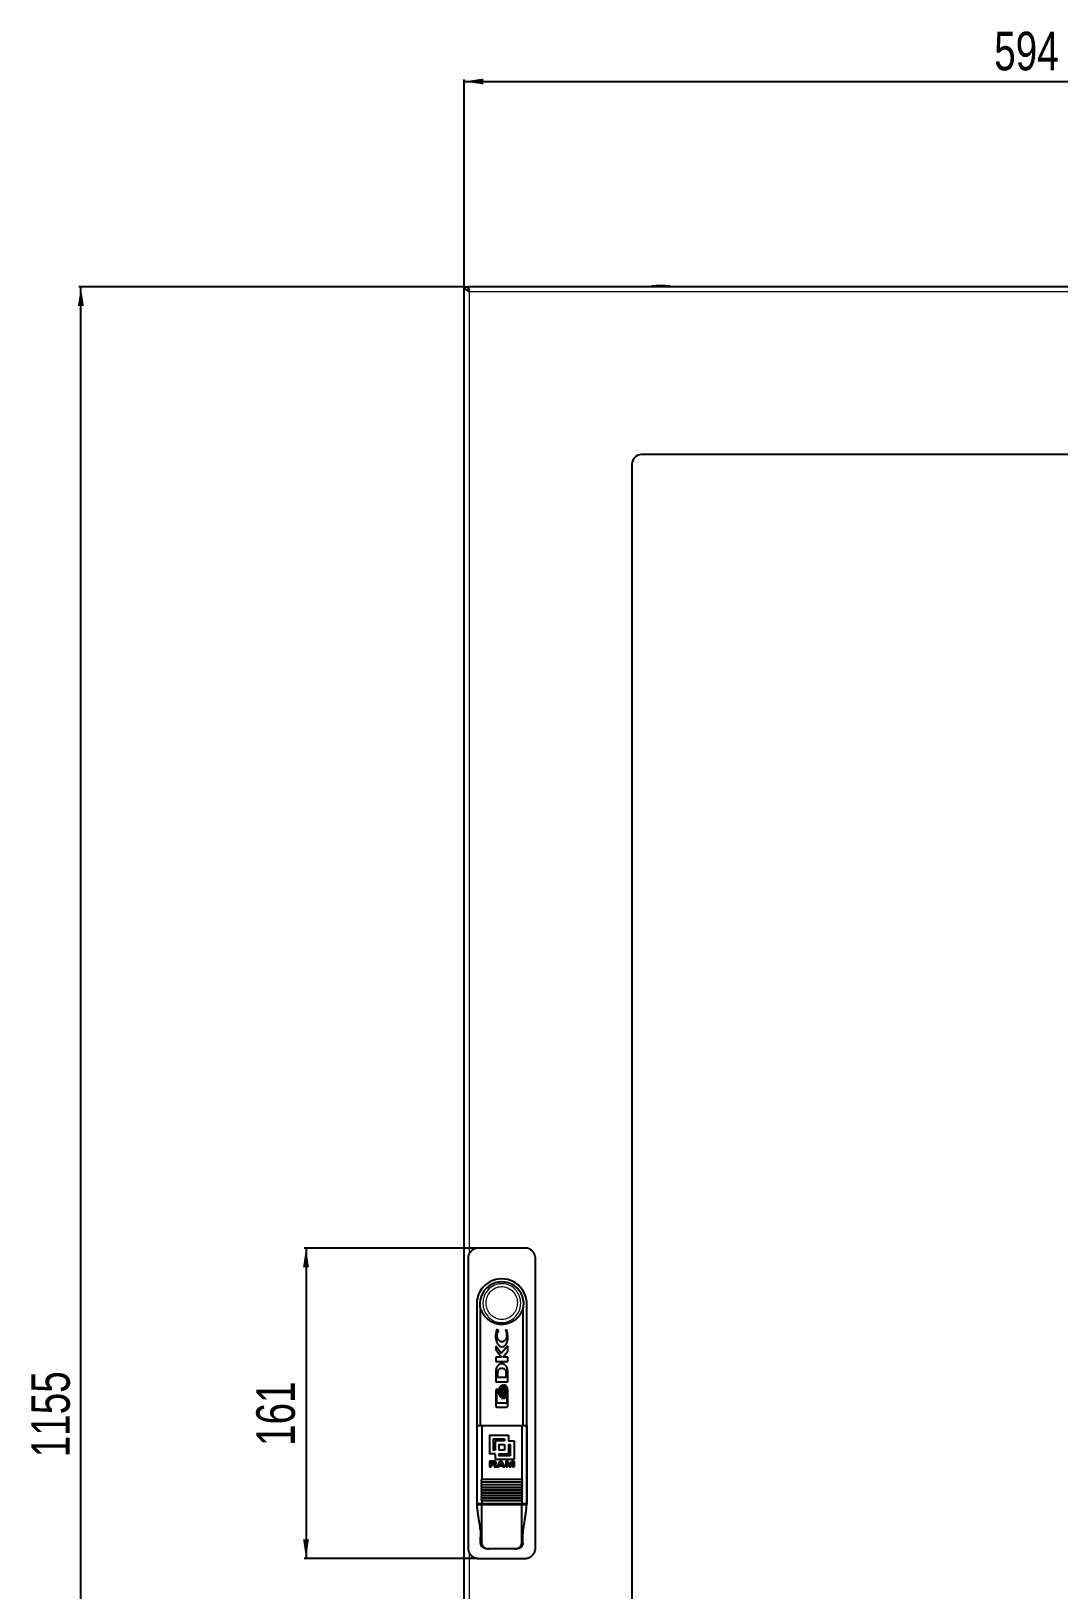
# Model space of a CAD drawing. Header units: millimetres. Extents: x -486 to 1548, y -649 to 978.
# Drawn here: x -486 to 47, y 96 to 905 of the extents above; entities that cross this region are included whole.
import ezdxf

# ---------------------------------------------------------------- set-up
doc = ezdxf.new("R2010")
doc.units = ezdxf.units.MM
doc.layers.add('FORMAT', color=7, linetype='Continuous')
doc.styles.add('SLDTEXTSTYLE0', font='TXT', dxfattribs={"width": 0.75})
doc.dimstyles.new('SLDDIMSTYLE0', dxfattribs={"dimtxt": 20, "dimasz": 10, "dimexe": 0, "dimexo": 0.0625, "dimgap": 5, "dimtad": 2, "dimdec": 1, "dimrnd": 1e-09, "dimzin": 12, "dimdsep": 46, "dimtxsty": 'SLDTEXTSTYLE0', "dimsah": 1, "dimcen": 0.09, "dimadec": 0, "dimazin": 3, "dimtfac": 1, "dimtofl": 0, "dimtmove": 0, "dimatfit": 3, "dimfxl": 0, "dimfrac": 2, "dimtolj": 1, "dimtzin": 12, "dimarcsym": 0})

# ---------------------------------------------------------------- blocks, each defined once
blk = doc.blocks.new('_D')
at = {"layer": 'FORMAT'}
for p, q in [((-261.74, 771.93), (-261.74, 879.42)), ((-261.74, 878.42), (332.26, 878.42)), ((332.26, 771.93), (332.26, 879.42))]:
    blk.add_line(p, q, dxfattribs=at)
for points in [[(-261.74, 878.42), (-251.74, 876.88), (-251.74, 879.96)], [(332.26, 878.42), (322.26, 879.96), (322.26, 876.88)]]:
    blk.add_solid(points, dxfattribs=at)
at = {"layer": 'FORMAT', "insert": (13.1, 904.2), "char_height": 20, "attachment_point": 1, "style": 'SLDTEXTSTYLE0'}
blk.add_mtext('594', dxfattribs=at)
blk = doc.blocks.new('_D_1')
at = {"layer": 'FORMAT'}
for p, q in [((-261.75, 771.92), (-461.47, 771.92)), ((-460.47, -383.08), (-460.47, 771.92)), ((-261.75, -383.08), (-461.47, -383.08))]:
    blk.add_line(p, q, dxfattribs=at)
for points in [[(-460.47, 771.92), (-462.01, 761.92), (-458.93, 761.92)], [(-460.47, -383.08), (-458.93, -373.08), (-462.01, -373.08)]]:
    blk.add_solid(points, dxfattribs=at)
at = {"layer": 'FORMAT', "insert": (-486.25, 164.87), "char_height": 20, "attachment_point": 1, "rotation": 90, "style": 'SLDTEXTSTYLE0'}
blk.add_mtext('1155', dxfattribs=at)
blk = doc.blocks.new('_D_4')
at = {"layer": 'FORMAT'}
for p, q in [((-254.25, 273.42), (-344.74, 273.42)), ((-343.74, 273.42), (-343.74, 112.42)), ((-254.25, 112.42), (-344.74, 112.42))]:
    blk.add_line(p, q, dxfattribs=at)
for points in [[(-343.74, 273.42), (-345.28, 263.42), (-342.2, 263.42)], [(-343.74, 112.42), (-342.2, 122.42), (-345.28, 122.42)]]:
    blk.add_solid(points, dxfattribs=at)
at = {"layer": 'FORMAT', "insert": (-369.52, 170.76), "char_height": 20, "attachment_point": 1, "rotation": 90, "style": 'SLDTEXTSTYLE0'}
blk.add_mtext('161', dxfattribs=at)

msp = doc.modelspace()

# ---------------------------------------------------------------- linework, layer by layer
at = {"color": 7, "linetype": 'Continuous', "lineweight": 25}
for p, q in [((-261.74, -383.08), (-261.74, 771.92)), ((-261.74, 771.92), (-259.74, 771.92)), ((329.96, 771.92), (-259.44, 771.92)), ((-259.44, 770.19), (-259.44, 771.92)), ((-174.74, 679.92), (-174.74, -291.08)), ((240.26, 684.92), (-169.74, 684.92)), ((-259.74, 267.92), (-259.74, 117.92)), ((-230.24, 273.42), (-254.24, 273.42)), ((-224.74, 117.92), (-224.74, 267.92)), ((-255.24, 244.42), (-255.24, 141.42)), ((-229.24, 141.42), (-229.24, 244.42)), ((-253.24, 181.42), (-253.24, 241.42)), ((-253.24, 241.42), (-253.23, 241.42)), ((-231.24, 241.42), (-231.24, 181.42)), ((-231.24, 241.42), (-231.24, 241.42)), ((-244.94, 231.1), (-245.46, 227.94)), ((-243.85, 230.72), (-244.94, 231.1)), ((-243.85, 230.43), (-243.85, 230.72)), ((-239.45, 230.7), (-240.25, 230.98)), ((-240.25, 230.98), (-240.25, 230.75)), ((-239.01, 227.92), (-239.45, 230.7)), ((-242.59, 218.75), (-245.38, 222.55)), ((-245.38, 222.55), (-245.38, 220.86)), ((-245.38, 220.86), (-242.43, 216.86)), ((-239.09, 222.64), (-242.59, 218.75)), ((-241.73, 216.86), (-239.09, 219.9)), ((-239.09, 219.9), (-239.09, 222.64)), ((-242.43, 216.86), (-245.38, 216.86)), ((-245.38, 216.86), (-245.38, 214.64)), ((-245.38, 214.64), (-239.09, 214.64)), ((-239.09, 216.86), (-241.73, 216.86)), ((-239.12, 209.06), (-239.29, 210.68)), ((-239.09, 214.64), (-239.09, 216.86)), ((-245.38, 208.24), (-245.38, 204)), ((-245.38, 204), (-239.09, 204)), ((-244.42, 208.9), (-244.51, 207.93)), ((-244.51, 207.93), (-244.51, 206.37)), ((-244.51, 206.37), (-239.87, 206.37)), ((-241.54, 202.3), (-242.21, 202.3)), ((-240.45, 202.3), (-241.14, 202.3)), ((-239.87, 206.37), (-239.87, 207.79)), ((-239.09, 208.06), (-239.12, 209.06)), ((-239.09, 208.04), (-239.09, 208.06)), ((-239.09, 208.02), (-239.09, 208.04)), ((-239.09, 204), (-239.09, 208.02)), ((-245.38, 199.42), (-245.38, 191.57)), ((-244.87, 193.03), (-244.87, 199.28)), ((-244.87, 199.28), (-244.29, 199.28)), ((-244.29, 200.07), (-244.72, 200.07)), ((-244.29, 199.28), (-244.29, 200.07)), ((-242.56, 196.1), (-242.3, 196.24)), ((-242.28, 201.77), (-242.51, 201.92)), ((-242.36, 195.63), (-241.69, 195.63)), ((-242.15, 196.35), (-241.9, 196.63)), ((-241.9, 201.37), (-242.14, 201.65)), ((-241.8, 199), (-241.52, 200.56)), ((-241.52, 197.43), (-241.8, 199)), ((-241.52, 200.56), (-241.75, 201.12)), ((-241.75, 196.87), (-241.52, 197.43)), ((-241.29, 195.63), (-240.6, 195.63)), ((-239.58, 196.71), (-239.58, 193.03)), ((-239.09, 191.57), (-239.09, 199.42)), ((-239.58, 193.03), (-244.87, 193.03)), ((-244.72, 190.92), (-239.75, 190.92)), ((-255.2, 181.42), (-255.2, 140.92)), ((-255.2, 181.42), (-252.58, 181.42)), ((-252.58, 181.42), (-231.89, 181.42)), ((-252.58, 181.42), (-252.58, 153.42)), ((-231.89, 181.42), (-231.89, 153.42)), ((-231.89, 181.42), (-229.27, 181.42)), ((-229.27, 181.42), (-229.27, 140.92)), ((-248.58, 176.42), (-238.82, 176.42)), ((-248.58, 176.42), (-248.58, 166.66)), ((-246.63, 174.47), (-246.63, 168.61)), ((-246.63, 174.47), (-240.77, 174.47)), ((-245.65, 173.49), (-245.65, 168.61)), ((-240.77, 173.49), (-245.65, 173.49)), ((-243.7, 171.54), (-243.7, 168.61)), ((-243.7, 171.54), (-240.77, 171.54)), ((-240.77, 174.47), (-240.77, 173.49)), ((-240.77, 171.54), (-240.77, 168.61)), ((-238.82, 176.42), (-238.82, 173.49)), ((-238.82, 173.49), (-235.89, 173.49)), ((-238.82, 171.54), (-238.82, 166.66)), ((-238.82, 171.54), (-237.84, 171.54)), ((-237.84, 171.54), (-237.84, 165.69)), ((-235.89, 173.49), (-235.89, 163.73)), ((-245.65, 166.66), (-248.58, 166.66)), ((-246.51, 162.86), (-248.58, 162.86)), ((-248.58, 162.86), (-248.58, 159.89)), ((-247.7, 162.36), (-247.7, 161.57)), ((-247.7, 162.36), (-246.63, 162.36)), ((-245.65, 168.61), (-246.63, 168.61)), ((-245.65, 166.66), (-245.65, 163.73)), ((-235.89, 163.73), (-245.65, 163.73)), ((-243.2, 162.86), (-244.73, 159.89)), ((-240.77, 168.61), (-243.7, 168.61)), ((-243.7, 166.66), (-243.7, 165.69)), ((-243.7, 166.66), (-238.82, 166.66)), ((-237.84, 165.69), (-243.7, 165.69)), ((-243.28, 160.99), (-242.68, 162.26)), ((-242.17, 162.86), (-243.2, 162.86)), ((-242.68, 162.26), (-242.08, 160.99)), ((-240.62, 159.89), (-242.17, 162.86)), ((-238.85, 162.86), (-240.16, 162.86)), ((-240.16, 162.86), (-240.16, 159.89)), ((-239.33, 162.29), (-239.33, 159.89)), ((-239.33, 162.29), (-238.45, 159.89)), ((-238, 160.6), (-238.85, 162.86)), ((-237.15, 162.86), (-238, 160.6)), ((-237.54, 159.89), (-236.66, 162.29)), ((-235.82, 162.86), (-237.15, 162.86)), ((-236.66, 162.29), (-236.66, 159.89)), ((-235.82, 162.86), (-235.82, 159.89)), ((-248.58, 159.89), (-247.7, 159.89)), ((-246.67, 161.57), (-247.7, 161.57)), ((-247.7, 161.07), (-247.7, 159.89)), ((-247.7, 161.07), (-246.77, 161.07)), ((-246.14, 160.59), (-246.13, 160.27)), ((-246, 159.89), (-245.04, 159.89)), ((-245.21, 160.32), (-245.23, 160.68)), ((-245.21, 160.32), (-245.21, 160.31)), ((-245.04, 159.98), (-245.04, 159.89)), ((-244.73, 159.89), (-243.8, 159.89)), ((-243.8, 159.89), (-243.51, 160.5)), ((-243.51, 160.5), (-241.84, 160.5)), ((-242.08, 160.99), (-243.28, 160.99)), ((-241.84, 160.5), (-241.55, 159.89)), ((-241.55, 159.89), (-240.62, 159.89)), ((-240.16, 159.89), (-239.33, 159.89)), ((-238.45, 159.89), (-237.54, 159.89)), ((-236.66, 159.89), (-235.82, 159.89)), ((-252.84, 153.32), (-252.63, 153.32)), ((-231.84, 153.32), (-252.63, 153.32)), ((-231.84, 151.92), (-252.63, 151.92)), ((-231.84, 150.52), (-252.63, 150.52)), ((-231.84, 149.12), (-252.63, 149.12)), ((-231.84, 147.72), (-252.63, 147.72)), ((-231.84, 146.32), (-252.63, 146.32)), ((-231.84, 153.32), (-231.64, 153.32)), ((-231.84, 151.92), (-231.64, 151.92)), ((-231.84, 150.52), (-231.64, 150.52)), ((-231.84, 149.12), (-231.64, 149.12)), ((-231.84, 147.72), (-231.64, 147.72)), ((-231.84, 146.32), (-231.64, 146.32)), ((-255.2, 140.92), (-252.58, 140.92)), ((-255.2, 140.42), (-252.58, 140.42)), ((-253.24, 140.42), (-253.24, 140.92)), ((-231.84, 144.92), (-252.63, 144.92)), ((-231.84, 143.52), (-252.63, 143.52)), ((-252.58, 142.22), (-252.58, 140.92)), ((-252.58, 140.92), (-231.89, 140.92)), ((-252.58, 120.42), (-252.58, 140.42)), ((-252.58, 140.42), (-231.89, 140.42)), ((-231.89, 142.22), (-231.89, 140.92)), ((-231.89, 140.92), (-229.27, 140.92)), ((-231.89, 120.42), (-231.89, 140.42)), ((-231.89, 140.42), (-229.27, 140.42)), ((-231.84, 144.92), (-231.64, 144.92)), ((-231.84, 143.52), (-231.64, 143.52)), ((-231.24, 140.92), (-231.24, 140.42)), ((-253.2, 120.42), (-253.2, 123.51)), ((-231.28, 120.42), (-231.28, 123.51)), ((-248.96, 117.42), (-249.9, 117.42)), ((-235.51, 117.42), (-248.96, 117.42)), ((-234.57, 117.42), (-235.51, 117.42)), ((-254.24, 112.42), (-230.24, 112.42))]:
    msp.add_line(p, q, dxfattribs=at)
at = {"color": 8, "linetype": 'Continuous', "lineweight": 18}
for p, q in [((-259.14, 769.32), (-259.14, 270.41)), ((329.66, 769.32), (-259.14, 769.32)), ((-159.74, 772.05), (-164.6, 772.05)), ((-159.74, 772.17), (-164.49, 772.17)), ((-154.99, 772.17), (-159.74, 772.17)), ((-154.88, 772.05), (-159.74, 772.05)), ((-252.58, 153.42), (-231.89, 153.42)), ((-259.14, 115.45), (-259.14, -380.48)), ((-253.2, 120.42), (-252.58, 120.42)), ((-231.89, 120.42), (-231.28, 120.42))]:
    msp.add_line(p, q, dxfattribs=at)
at = {"color": 7, "linetype": 'Continuous', "lineweight": 25}
for centre, radius, start, end in [((-164.47, 772.05), 0.126, 96.02558, 180), ((-138.83, 771.98), 25.77, 179.86102, 180.13898), ((-159.74, 727.17), 45.25, 90.0016, 96.02558), ((-159.74, 727.17), 45.25, 83.97442, 89.9984), ((-155, 772.05), 0.126, 0, 83.97442), ((-180.64, 771.98), 25.77, 359.86102, 0.13898), ((-169.74, 679.92), 5, 90, 180), ((-242.24, 244.42), 13, 144.60565, 180), ((-242.24, 244.42), 11.4, 344.74488, 195.25752), ((-242.24, 244.42), 13, 35.39435, 144.60565), ((-242.24, 244.42), 13, 0, 35.39435), ((-242.24, 141.42), 13, 180, 184.41172), ((-242.24, 141.42), 13, 355.58829, 0)]:
    msp.add_arc(centre, radius, start, end, dxfattribs=at)
for points, knots in [([(-261.74, 771.92), (-261.74, 771.81), (-261.72, 771.7), (-261.65, 771.49), (-261.6, 771.38), (-261.47, 771.16), (-261.39, 771.05), (-261.2, 770.84), (-261.09, 770.73), (-260.85, 770.51), (-260.72, 770.4), (-260.44, 770.19), (-260.29, 770.08), (-259.81, 769.75), (-259.48, 769.54), (-259.14, 769.32)], [0, 0, 0, 0, 0.125, 0.125, 0.25, 0.25, 0.375, 0.375, 0.5, 0.5, 0.625, 0.625, 0.75, 0.75, 1, 1, 1, 1]), ([(-259.74, 771.92), (-259.74, 771.49), (-259.67, 771.06), (-259.45, 770.19), (-259.29, 769.76), (-259.14, 769.32)], [0, 0, 0, 0, 0.5, 0.5, 1, 1, 1, 1]), ([(-259.14, 769.32), (-259.16, 769.66), (-259.19, 770), (-259.24, 770.63), (-259.26, 770.92), (-259.31, 771.4), (-259.34, 771.59), (-259.39, 771.85), (-259.41, 771.92), (-259.44, 771.92)], [0, 0, 0, 0, 0.25, 0.25, 0.5, 0.5, 0.75, 0.75, 1, 1, 1, 1]), ([(-254.24, 273.42), (-254.39, 273.42), (-254.7, 273.41), (-255.15, 273.35), (-255.61, 273.25), (-256, 273.14), (-256.41, 272.98), (-256.83, 272.78), (-257.28, 272.52), (-257.65, 272.24), (-258.07, 271.88), (-258.49, 271.43), (-258.85, 270.93), (-259.16, 270.39), (-259.41, 269.83), (-259.58, 269.26), (-259.68, 268.73), (-259.73, 268.33), (-259.73, 268.02), (-259.74, 267.92)], [0, 0, 0, 0, 0.053023, 0.106463, 0.160421, 0.214809, 0.248565, 0.313564, 0.373339, 0.429609, 0.475267, 0.562923, 0.644347, 0.690005, 0.777661, 0.859085, 0.894152, 0.964595, 1, 1, 1, 1]), ([(-224.74, 267.92), (-224.74, 268), (-224.74, 268.23), (-224.77, 268.61), (-224.85, 269.07), (-224.95, 269.44), (-225.12, 269.96), (-225.37, 270.53), (-225.7, 271.05), (-226.08, 271.54), (-226.51, 271.99), (-226.99, 272.37), (-227.44, 272.67), (-227.85, 272.89), (-228.35, 273.1), (-228.72, 273.21), (-229.15, 273.32), (-229.63, 273.4), (-230.03, 273.42), (-230.24, 273.42)], [0, 0, 0, 0, 0.026361, 0.079299, 0.132997, 0.187473, 0.214842, 0.321014, 0.402187, 0.429556, 0.535729, 0.616903, 0.644273, 0.72354, 0.777239, 0.831716, 0.859086, 0.929219, 1, 1, 1, 1]), ([(-231.24, 241.42), (-231.25, 241.4), (-231.27, 241.32), (-231.32, 241.22), (-231.38, 241.15), (-231.45, 241.12), (-231.51, 241.12), (-231.55, 241.13), (-231.59, 241.16), (-231.63, 241.17), (-231.65, 241.21), (-231.68, 241.2), (-231.71, 241.16), (-231.79, 241.02), (-231.88, 240.81), (-232, 240.52), (-232.15, 240.18), (-232.34, 239.78), (-232.55, 239.39), (-232.8, 238.96), (-233.14, 238.44), (-233.59, 237.84), (-234.01, 237.36), (-234.38, 236.99), (-234.79, 236.59), (-235.37, 236.11), (-236.11, 235.58), (-236.77, 235.19), (-237.31, 234.92), (-237.87, 234.66), (-238.58, 234.38), (-239.47, 234.12), (-240.24, 233.96), (-240.86, 233.88), (-241.48, 233.81), (-242.2, 233.78), (-243.09, 233.82), (-243.87, 233.9), (-244.55, 234.03), (-245.21, 234.18), (-245.9, 234.39), (-246.49, 234.62), (-247.02, 234.85), (-247.35, 235.01), (-247.77, 235.24), (-248.09, 235.42), (-248.61, 235.75), (-249.19, 236.18), (-249.86, 236.75), (-250.42, 237.31), (-250.83, 237.79), (-251.15, 238.19), (-251.45, 238.61), (-251.78, 239.13), (-252.03, 239.58), (-252.2, 239.92), (-252.3, 240.13), (-252.4, 240.36), (-252.51, 240.62), (-252.62, 240.86), (-252.7, 241.03), (-252.75, 241.13), (-252.78, 241.18), (-252.81, 241.21), (-252.84, 241.19), (-252.87, 241.16), (-252.94, 241.13), (-253, 241.12), (-253.06, 241.13), (-253.09, 241.16), (-253.14, 241.2), (-253.19, 241.27), (-253.22, 241.37), (-253.23, 241.42)], [0, 0, 0, 0, 0.007429, 0.022366, 0.037562, 0.053017, 0.060786, 0.067374, 0.073961, 0.080589, 0.08425, 0.085866, 0.088472, 0.091878, 0.103753, 0.109329, 0.120579, 0.137541, 0.148867, 0.160012, 0.182366, 0.204942, 0.227741, 0.239178, 0.252537, 0.279364, 0.306563, 0.334141, 0.347993, 0.361602, 0.38893, 0.41664, 0.44474, 0.458856, 0.47264, 0.500321, 0.523672, 0.552117, 0.571185, 0.585017, 0.612793, 0.636229, 0.640975, 0.664789, 0.669571, 0.683938, 0.697687, 0.7253, 0.748604, 0.777009, 0.796056, 0.805201, 0.823525, 0.841971, 0.860539, 0.869844, 0.87594, 0.882036, 0.892761, 0.900541, 0.906874, 0.910301, 0.913, 0.914838, 0.9167, 0.924526, 0.932352, 0.948085, 0.955997, 0.963249, 0.970501, 0.985183, 1, 1, 1, 1]), ([(-245.46, 227.94), (-245.44, 227.35), (-245.38, 226.17), (-244.88, 224.46), (-244.14, 223.15), (-243.32, 222.5), (-242.76, 222.27), (-242.47, 222.24), (-242.32, 222.23)], [0, 0, 0, 0, 0.250282, 0.499393, 0.748791, 0.874699, 0.937286, 1, 1, 1, 1]), ([(-244.64, 228), (-244.61, 228.44), (-244.55, 229.31), (-244.08, 230.06), (-243.85, 230.43)], [0, 0, 0, 0, 0.500963, 1, 1, 1, 1]), ([(-242.17, 224.74), (-242.36, 224.76), (-242.73, 224.79), (-243.24, 225.05), (-243.68, 225.4), (-244.16, 225.99), (-244.56, 226.87), (-244.61, 227.62), (-244.64, 228)], [0, 0, 0, 0, 0.124416, 0.248357, 0.373982, 0.500169, 0.7494, 1, 1, 1, 1]), ([(-242.32, 222.23), (-242.01, 222.26), (-241.39, 222.31), (-240.57, 222.78), (-239.96, 223.48), (-239.41, 224.58), (-239.06, 226.09), (-239.03, 227.31), (-239.01, 227.92)], [0, 0, 0, 0, 0.125262, 0.250124, 0.375384, 0.500707, 0.750322, 1, 1, 1, 1]), ([(-239.7, 228), (-239.72, 227.62), (-239.78, 226.87), (-240.18, 226), (-240.64, 225.41), (-241.08, 225.05), (-241.6, 224.79), (-241.98, 224.76), (-242.17, 224.74)], [0, 0, 0, 0, 0.249965, 0.497821, 0.623014, 0.748581, 0.874284, 1, 1, 1, 1]), ([(-240.25, 230.75), (-240.09, 230.3), (-239.75, 229.42), (-239.71, 228.47), (-239.7, 228)], [0, 0, 0, 0, 0.500084, 1, 1, 1, 1]), ([(-244.73, 211.77), (-244.86, 211.5), (-245.12, 210.95), (-245.32, 209.75), (-245.35, 208.84), (-245.38, 208.24)], [0, 0, 0, 0, 0.249362, 0.499672, 1, 1, 1, 1]), ([(-239.29, 210.68), (-239.38, 210.98), (-239.56, 211.58), (-240.07, 212.37), (-240.76, 213.01), (-241.62, 213.41), (-242.57, 213.45), (-243.47, 213.14), (-244.2, 212.54), (-244.55, 212.03), (-244.73, 211.77)], [0, 0, 0, 0, 0.125557, 0.25014, 0.375477, 0.500068, 0.624419, 0.749377, 0.874071, 1, 1, 1, 1]), ([(-242.22, 210.92), (-242.5, 210.91), (-242.93, 210.9), (-243.47, 210.72), (-243.82, 210.47), (-244.07, 210.12), (-244.28, 209.6), (-244.36, 209.18), (-244.42, 208.9)], [0, 0, 0, 0, 0.249432, 0.37514, 0.499356, 0.623458, 0.749245, 1, 1, 1, 1]), ([(-239.87, 207.79), (-239.88, 208.16), (-239.9, 208.91), (-240.1, 209.87), (-240.58, 210.47), (-241.25, 210.87), (-241.83, 210.9), (-242.22, 210.92)], [0, 0, 0, 0, 0.248427, 0.497372, 0.622903, 0.74851, 1, 1, 1, 1]), ([(-242.21, 202.3), (-242.08, 202.21), (-241.82, 202.03), (-241.45, 201.53), (-240.98, 200.55), (-240.91, 199.62), (-240.87, 199)], [0, 0, 0, 0, 0.1256783, 0.2511395, 0.5015899, 1, 1, 1, 1]), ([(-240.19, 199), (-240.24, 199.62), (-240.31, 200.54), (-240.77, 201.53), (-241.15, 202.03), (-241.41, 202.21), (-241.54, 202.3)], [0, 0, 0, 0, 0.496168, 0.747703, 0.874111, 1, 1, 1, 1]), ([(-241.14, 202.3), (-241.01, 202.21), (-240.76, 202.03), (-240.38, 201.53), (-239.92, 200.55), (-239.85, 199.62), (-239.8, 199)], [0, 0, 0, 0, 0.125677, 0.251137, 0.501585, 1, 1, 1, 1]), ([(-239.09, 199.42), (-239.12, 199.69), (-239.16, 200.24), (-239.46, 201.01), (-239.78, 201.61), (-240.11, 202.06), (-240.33, 202.22), (-240.45, 202.3)], [0, 0, 0, 0, 0.249822, 0.49931, 0.748741, 0.874879, 1, 1, 1, 1]), ([(-244.72, 200.07), (-244.81, 200.06), (-244.98, 200.04), (-245.2, 199.89), (-245.32, 199.71), (-245.37, 199.55), (-245.38, 199.46), (-245.38, 199.42)], [0, 0, 0, 0, 0.249445, 0.498999, 0.74851, 0.873859, 1, 1, 1, 1]), ([(-242.51, 201.92), (-242.64, 201.86), (-242.89, 201.73), (-243.31, 201.32), (-243.66, 200.69), (-243.91, 199.86), (-243.94, 199.29), (-243.95, 199)], [0, 0, 0, 0, 0.1246, 0.248977, 0.500405, 0.749333, 1, 1, 1, 1]), ([(-243.95, 199), (-243.94, 198.72), (-243.92, 198.16), (-243.67, 197.34), (-243.33, 196.72), (-242.94, 196.3), (-242.69, 196.17), (-242.56, 196.1)], [0, 0, 0, 0, 0.2487307, 0.4973773, 0.750528, 0.8752331, 1, 1, 1, 1]), ([(-243.44, 199), (-243.4, 199.52), (-243.32, 200.3), (-242.87, 201.26), (-242.47, 201.6), (-242.28, 201.77)], [0, 0, 0, 0, 0.4989654, 0.749922, 1, 1, 1, 1]), ([(-242.3, 196.24), (-242.49, 196.41), (-242.88, 196.76), (-243.32, 197.71), (-243.4, 198.49), (-243.44, 199)], [0, 0, 0, 0, 0.249575, 0.500842, 1, 1, 1, 1]), ([(-242.14, 201.65), (-242.31, 201.48), (-242.64, 201.12), (-243.04, 200.22), (-243.1, 199.49), (-243.14, 199)], [0, 0, 0, 0, 0.2501927, 0.5001584, 1, 1, 1, 1]), ([(-243.14, 199), (-243.1, 198.52), (-243.04, 197.79), (-242.65, 196.89), (-242.31, 196.53), (-242.15, 196.35)], [0, 0, 0, 0, 0.499584, 0.749527, 1, 1, 1, 1]), ([(-242.63, 199), (-242.6, 199.42), (-242.56, 200.06), (-242.26, 200.85), (-242.02, 201.2), (-241.9, 201.37)], [0, 0, 0, 0, 0.50146, 0.750257, 1, 1, 1, 1]), ([(-241.9, 196.63), (-242.02, 196.8), (-242.26, 197.15), (-242.55, 197.95), (-242.6, 198.58), (-242.63, 199)], [0, 0, 0, 0, 0.250895, 0.500775, 1, 1, 1, 1]), ([(-240.87, 199), (-240.92, 198.35), (-240.99, 197.38), (-241.51, 196.36), (-241.93, 195.86), (-242.22, 195.71), (-242.36, 195.63)], [0, 0, 0, 0, 0.497146, 0.748374, 0.87465, 1, 1, 1, 1]), ([(-241.75, 201.12), (-241.92, 200.79), (-242.25, 200.12), (-242.29, 199.37), (-242.31, 199)], [0, 0, 0, 0, 0.498433, 1, 1, 1, 1]), ([(-242.31, 199), (-242.29, 198.62), (-242.25, 197.87), (-241.92, 197.2), (-241.75, 196.87)], [0, 0, 0, 0, 0.501471, 1, 1, 1, 1]), ([(-241.69, 195.63), (-241.54, 195.71), (-241.26, 195.86), (-240.83, 196.36), (-240.32, 197.38), (-240.24, 198.35), (-240.19, 199)], [0, 0, 0, 0, 0.125292, 0.251009, 0.501049, 1, 1, 1, 1]), ([(-239.8, 199), (-239.85, 198.35), (-239.92, 197.38), (-240.44, 196.36), (-240.86, 195.86), (-241.15, 195.71), (-241.29, 195.63)], [0, 0, 0, 0, 0.497154, 0.74838, 0.874653, 1, 1, 1, 1]), ([(-240.6, 195.63), (-240.48, 195.69), (-240.26, 195.8), (-239.89, 196.16), (-239.7, 196.49), (-239.58, 196.71)], [0, 0, 0, 0, 0.248111, 0.495863, 1, 1, 1, 1]), ([(-245.38, 191.57), (-245.38, 191.53), (-245.37, 191.44), (-245.32, 191.28), (-245.2, 191.1), (-244.98, 190.95), (-244.81, 190.93), (-244.72, 190.92)], [0, 0, 0, 0, 0.125388, 0.250591, 0.500192, 0.749805, 1, 1, 1, 1]), ([(-239.75, 190.92), (-239.67, 190.93), (-239.49, 190.95), (-239.28, 191.1), (-239.15, 191.28), (-239.1, 191.44), (-239.09, 191.53), (-239.09, 191.57)], [0, 0, 0, 0, 0.249437, 0.498997, 0.748516, 0.87386, 1, 1, 1, 1]), ([(-245.99, 161.97), (-245.99, 161.92), (-246, 161.84), (-246.05, 161.74), (-246.14, 161.66), (-246.35, 161.57), (-246.54, 161.57), (-246.67, 161.57)], [0, 0, 0, 0, 0.144848, 0.259554, 0.374146, 0.548842, 1, 1, 1, 1]), ([(-246.63, 162.36), (-246.5, 162.36), (-246.31, 162.35), (-246.12, 162.25), (-246.03, 162.16), (-245.99, 162.06), (-245.99, 162), (-245.99, 161.97)], [0, 0, 0, 0, 0.464779, 0.639498, 0.766783, 0.894486, 1, 1, 1, 1]), ([(-245.11, 162.02), (-245.12, 162.12), (-245.13, 162.28), (-245.25, 162.49), (-245.44, 162.66), (-245.86, 162.84), (-246.24, 162.85), (-246.51, 162.86)], [0, 0, 0, 0, 0.149141, 0.264134, 0.378852, 0.560232, 1, 1, 1, 1]), ([(-245.75, 161.33), (-245.64, 161.36), (-245.46, 161.41), (-245.25, 161.58), (-245.14, 161.77), (-245.11, 161.93), (-245.11, 162.01), (-245.11, 162.02)], [0, 0, 0, 0, 0.331473, 0.546481, 0.762526, 0.960277, 1, 1, 1, 1]), ([(-246.77, 161.07), (-246.66, 161.07), (-246.51, 161.06), (-246.33, 161), (-246.24, 160.94), (-246.18, 160.83), (-246.15, 160.71), (-246.14, 160.62), (-246.14, 160.59)], [0, 0, 0, 0, 0.362307, 0.499762, 0.603895, 0.707751, 0.888159, 1, 1, 1, 1]), ([(-246.13, 160.27), (-246.12, 160.24), (-246.12, 160.17), (-246.09, 160.04), (-246.05, 159.95), (-246, 159.9), (-246, 159.89)], [0, 0, 0, 0, 0.2561394, 0.5126978, 0.9190221, 1, 1, 1, 1]), ([(-245.23, 160.68), (-245.24, 160.79), (-245.25, 160.95), (-245.36, 161.14), (-245.52, 161.26), (-245.66, 161.3), (-245.75, 161.33)], [0, 0, 0, 0, 0.336422, 0.52346, 0.710673, 1, 1, 1, 1]), ([(-245.04, 159.98), (-245.06, 159.99), (-245.11, 160.02), (-245.17, 160.1), (-245.2, 160.2), (-245.21, 160.28), (-245.21, 160.31)], [0, 0, 0, 0, 0.20263, 0.420406, 0.728008, 1, 1, 1, 1]), ([(-252.58, 152.02), (-252.62, 152.24), (-252.69, 152.56), (-252.77, 153), (-252.82, 153.21), (-252.84, 153.32)], [0, 0, 0, 0, 0.499993, 0.749996, 1, 1, 1, 1]), ([(-252.58, 150.62), (-252.62, 150.84), (-252.69, 151.16), (-252.77, 151.6), (-252.82, 151.81), (-252.84, 151.92)], [0, 0, 0, 0, 0.499993, 0.749996, 1, 1, 1, 1]), ([(-252.58, 149.22), (-252.62, 149.44), (-252.69, 149.76), (-252.77, 150.2), (-252.82, 150.41), (-252.84, 150.52)], [0, 0, 0, 0, 0.499993, 0.749996, 1, 1, 1, 1]), ([(-252.58, 147.82), (-252.62, 148.04), (-252.69, 148.36), (-252.77, 148.8), (-252.82, 149.01), (-252.84, 149.12)], [0, 0, 0, 0, 0.499993, 0.749996, 1, 1, 1, 1]), ([(-252.58, 146.42), (-252.62, 146.64), (-252.69, 146.96), (-252.77, 147.4), (-252.82, 147.61), (-252.84, 147.72)], [0, 0, 0, 0, 0.4999933, 0.7499958, 1, 1, 1, 1]), ([(-252.58, 145.02), (-252.62, 145.24), (-252.69, 145.56), (-252.77, 146), (-252.82, 146.21), (-252.84, 146.32)], [0, 0, 0, 0, 0.499993, 0.749996, 1, 1, 1, 1]), ([(-252.63, 153.32), (-252.62, 153.32), (-252.61, 153.33), (-252.59, 153.35), (-252.58, 153.38), (-252.58, 153.41), (-252.58, 153.42), (-252.58, 153.42)], [0, 0, 0, 0, 0.295691, 0.568687, 0.759853, 0.951912, 1, 1, 1, 1]), ([(-252.63, 151.92), (-252.62, 151.92), (-252.61, 151.93), (-252.59, 151.95), (-252.58, 151.98), (-252.58, 152.01), (-252.58, 152.02), (-252.58, 152.02)], [0, 0, 0, 0, 0.295691, 0.568687, 0.759853, 0.951912, 1, 1, 1, 1]), ([(-252.63, 150.52), (-252.62, 150.52), (-252.61, 150.53), (-252.59, 150.55), (-252.58, 150.58), (-252.58, 150.61), (-252.58, 150.62), (-252.58, 150.62)], [0, 0, 0, 0, 0.2956914, 0.5686867, 0.7598531, 0.9519121, 1, 1, 1, 1]), ([(-252.63, 149.12), (-252.62, 149.12), (-252.61, 149.13), (-252.59, 149.15), (-252.58, 149.18), (-252.58, 149.21), (-252.58, 149.22), (-252.58, 149.22)], [0, 0, 0, 0, 0.2956914, 0.5686867, 0.7598531, 0.9519121, 1, 1, 1, 1]), ([(-252.63, 147.72), (-252.62, 147.72), (-252.61, 147.73), (-252.59, 147.75), (-252.58, 147.78), (-252.58, 147.81), (-252.58, 147.82), (-252.58, 147.82)], [0, 0, 0, 0, 0.295691, 0.568687, 0.759853, 0.951912, 1, 1, 1, 1]), ([(-252.63, 146.32), (-252.62, 146.32), (-252.61, 146.33), (-252.59, 146.35), (-252.58, 146.38), (-252.58, 146.41), (-252.58, 146.42), (-252.58, 146.42)], [0, 0, 0, 0, 0.295691, 0.568687, 0.759853, 0.951912, 1, 1, 1, 1]), ([(-231.89, 152.02), (-233.82, 152.02), (-237.67, 152.02), (-244.59, 152.02), (-249.55, 152.02), (-252.58, 152.02)], [0, 0, 0, 0, 0.280051, 0.560047, 1, 1, 1, 1]), ([(-231.89, 150.62), (-233.82, 150.62), (-237.67, 150.62), (-244.59, 150.62), (-249.55, 150.62), (-252.58, 150.62)], [0, 0, 0, 0, 0.280051, 0.560047, 1, 1, 1, 1]), ([(-231.89, 149.22), (-233.82, 149.22), (-237.67, 149.22), (-244.59, 149.22), (-249.55, 149.22), (-252.58, 149.22)], [0, 0, 0, 0, 0.280051, 0.560047, 1, 1, 1, 1]), ([(-231.89, 147.82), (-233.82, 147.82), (-237.67, 147.82), (-244.59, 147.82), (-249.55, 147.82), (-252.58, 147.82)], [0, 0, 0, 0, 0.280051, 0.560047, 1, 1, 1, 1]), ([(-231.89, 146.42), (-233.82, 146.42), (-237.67, 146.42), (-244.59, 146.42), (-249.55, 146.42), (-252.58, 146.42)], [0, 0, 0, 0, 0.2800507, 0.5600468, 1, 1, 1, 1]), ([(-231.89, 153.42), (-231.89, 153.41), (-231.89, 153.39), (-231.88, 153.37), (-231.87, 153.34), (-231.86, 153.33), (-231.85, 153.32), (-231.84, 153.32)], [0, 0, 0, 0, 0.1717087, 0.3429843, 0.5250053, 0.735802, 1, 1, 1, 1]), ([(-231.64, 153.32), (-231.66, 153.21), (-231.71, 152.94), (-231.79, 152.51), (-231.86, 152.18), (-231.89, 152.02)], [0, 0, 0, 0, 0.249996, 0.624995, 1, 1, 1, 1]), ([(-231.89, 152.02), (-231.89, 152.01), (-231.89, 151.99), (-231.88, 151.97), (-231.87, 151.94), (-231.86, 151.93), (-231.85, 151.92), (-231.84, 151.92)], [0, 0, 0, 0, 0.171709, 0.342984, 0.525005, 0.735802, 1, 1, 1, 1]), ([(-231.64, 151.92), (-231.66, 151.81), (-231.71, 151.54), (-231.79, 151.11), (-231.86, 150.78), (-231.89, 150.62)], [0, 0, 0, 0, 0.249996, 0.624995, 1, 1, 1, 1]), ([(-231.89, 150.62), (-231.89, 150.61), (-231.89, 150.59), (-231.88, 150.57), (-231.87, 150.54), (-231.86, 150.53), (-231.85, 150.52), (-231.84, 150.52)], [0, 0, 0, 0, 0.1717087, 0.3429843, 0.5250053, 0.735802, 1, 1, 1, 1]), ([(-231.64, 150.52), (-231.66, 150.41), (-231.71, 150.14), (-231.79, 149.71), (-231.86, 149.38), (-231.89, 149.22)], [0, 0, 0, 0, 0.249996, 0.624995, 1, 1, 1, 1]), ([(-231.89, 149.22), (-231.89, 149.21), (-231.89, 149.19), (-231.88, 149.17), (-231.87, 149.14), (-231.86, 149.13), (-231.85, 149.12), (-231.84, 149.12)], [0, 0, 0, 0, 0.171709, 0.342984, 0.525005, 0.735802, 1, 1, 1, 1]), ([(-231.64, 149.12), (-231.66, 149.01), (-231.71, 148.74), (-231.79, 148.31), (-231.86, 147.98), (-231.89, 147.82)], [0, 0, 0, 0, 0.249996, 0.6249953, 1, 1, 1, 1]), ([(-231.89, 147.82), (-231.89, 147.81), (-231.89, 147.79), (-231.88, 147.77), (-231.87, 147.74), (-231.86, 147.73), (-231.85, 147.72), (-231.84, 147.72)], [0, 0, 0, 0, 0.171709, 0.342984, 0.525005, 0.735802, 1, 1, 1, 1]), ([(-231.64, 147.72), (-231.66, 147.61), (-231.71, 147.34), (-231.79, 146.91), (-231.86, 146.58), (-231.89, 146.42)], [0, 0, 0, 0, 0.249996, 0.624995, 1, 1, 1, 1]), ([(-231.89, 146.42), (-231.89, 146.41), (-231.89, 146.39), (-231.88, 146.37), (-231.87, 146.34), (-231.86, 146.33), (-231.85, 146.32), (-231.84, 146.32)], [0, 0, 0, 0, 0.171709, 0.342984, 0.525005, 0.735802, 1, 1, 1, 1]), ([(-231.64, 146.32), (-231.66, 146.21), (-231.71, 145.94), (-231.79, 145.51), (-231.86, 145.18), (-231.89, 145.02)], [0, 0, 0, 0, 0.249996, 0.624995, 1, 1, 1, 1]), ([(-255.2, 140.42), (-255.15, 139.79), (-255.06, 138.53), (-254.84, 136.68), (-254.58, 134.8), (-254.37, 133.52), (-254.27, 132.87)], [0, 0, 0, 0, 0.249645, 0.499697, 0.749684, 1, 1, 1, 1]), ([(-252.58, 143.62), (-252.62, 143.84), (-252.69, 144.16), (-252.77, 144.6), (-252.82, 144.81), (-252.84, 144.92)], [0, 0, 0, 0, 0.499993, 0.749996, 1, 1, 1, 1]), ([(-252.58, 142.22), (-252.62, 142.44), (-252.69, 142.76), (-252.77, 143.2), (-252.82, 143.41), (-252.84, 143.52)], [0, 0, 0, 0, 0.499993, 0.749996, 1, 1, 1, 1]), ([(-252.63, 144.92), (-252.62, 144.92), (-252.61, 144.93), (-252.59, 144.95), (-252.58, 144.98), (-252.58, 145.01), (-252.58, 145.02), (-252.58, 145.02)], [0, 0, 0, 0, 0.295691, 0.568687, 0.759853, 0.951912, 1, 1, 1, 1]), ([(-252.63, 143.52), (-252.62, 143.52), (-252.61, 143.53), (-252.59, 143.55), (-252.58, 143.58), (-252.58, 143.61), (-252.58, 143.62), (-252.58, 143.62)], [0, 0, 0, 0, 0.295691, 0.568687, 0.759853, 0.951912, 1, 1, 1, 1]), ([(-231.89, 145.02), (-233.82, 145.02), (-237.67, 145.02), (-244.59, 145.02), (-249.55, 145.02), (-252.58, 145.02)], [0, 0, 0, 0, 0.280051, 0.560047, 1, 1, 1, 1]), ([(-231.89, 143.62), (-233.82, 143.62), (-237.67, 143.62), (-244.59, 143.62), (-249.55, 143.62), (-252.58, 143.62)], [0, 0, 0, 0, 0.280051, 0.560047, 1, 1, 1, 1]), ([(-231.89, 142.22), (-233.82, 142.22), (-237.67, 142.22), (-244.59, 142.22), (-249.55, 142.22), (-252.58, 142.22)], [0, 0, 0, 0, 0.280051, 0.560047, 1, 1, 1, 1]), ([(-231.89, 145.02), (-231.89, 145.01), (-231.89, 144.99), (-231.88, 144.97), (-231.87, 144.94), (-231.86, 144.93), (-231.85, 144.92), (-231.84, 144.92)], [0, 0, 0, 0, 0.171709, 0.342984, 0.525005, 0.735802, 1, 1, 1, 1]), ([(-231.64, 144.92), (-231.66, 144.81), (-231.71, 144.54), (-231.79, 144.11), (-231.86, 143.78), (-231.89, 143.62)], [0, 0, 0, 0, 0.249996, 0.624995, 1, 1, 1, 1]), ([(-231.89, 143.62), (-231.89, 143.61), (-231.89, 143.59), (-231.88, 143.57), (-231.87, 143.54), (-231.86, 143.53), (-231.85, 143.52), (-231.84, 143.52)], [0, 0, 0, 0, 0.171709, 0.342984, 0.525005, 0.735802, 1, 1, 1, 1]), ([(-231.64, 143.52), (-231.66, 143.41), (-231.71, 143.14), (-231.79, 142.71), (-231.86, 142.38), (-231.89, 142.22)], [0, 0, 0, 0, 0.249996, 0.624995, 1, 1, 1, 1]), ([(-230.21, 132.87), (-230.1, 133.51), (-229.9, 134.8), (-229.63, 136.67), (-229.41, 138.53), (-229.32, 139.79), (-229.27, 140.42)], [0, 0, 0, 0, 0.249412, 0.4992255, 0.7495239, 1, 1, 1, 1]), ([(-254.27, 132.87), (-254.07, 131.7), (-253.68, 129.33), (-253.25, 126.13), (-253.21, 124.13), (-253.2, 123.51)], [0, 0, 0, 0, 0.401015, 0.812371, 1, 1, 1, 1]), ([(-231.28, 123.51), (-231.26, 124.18), (-231.23, 125.54), (-231, 127.81), (-230.64, 130.28), (-230.35, 132.01), (-230.21, 132.87)], [0, 0, 0, 0, 0.200882, 0.40717, 0.701581, 1, 1, 1, 1]), ([(-259.74, 117.92), (-259.73, 117.77), (-259.73, 117.46), (-259.67, 117), (-259.57, 116.55), (-259.44, 116.12), (-259.24, 115.62), (-258.96, 115.07), (-258.6, 114.56), (-258.2, 114.09), (-257.75, 113.67), (-257.27, 113.33), (-256.82, 113.06), (-256.41, 112.86), (-255.92, 112.68), (-255.5, 112.57), (-255.05, 112.48), (-254.64, 112.43), (-254.34, 112.42), (-254.24, 112.42)], [0, 0, 0, 0, 0.053022, 0.106461, 0.160418, 0.214805, 0.260462, 0.348116, 0.429539, 0.475196, 0.562852, 0.644276, 0.678032, 0.743031, 0.802806, 0.859076, 0.894145, 0.964593, 1, 1, 1, 1]), ([(-249.9, 117.42), (-250.1, 117.43), (-250.5, 117.45), (-251.09, 117.6), (-251.64, 117.85), (-252.13, 118.18), (-252.55, 118.6), (-252.85, 119.05), (-253.07, 119.54), (-253.16, 119.93), (-253.19, 120.23), (-253.19, 120.36), (-253.2, 120.42)], [0, 0, 0, 0, 0.120376, 0.244127, 0.364564, 0.489009, 0.600952, 0.716824, 0.818418, 0.923399, 0.961609, 1, 1, 1, 1]), ([(-252.58, 120.42), (-252.57, 120.28), (-252.56, 119.98), (-252.44, 119.55), (-252.25, 119.14), (-252, 118.77), (-251.69, 118.43), (-251.31, 118.12), (-250.87, 117.85), (-250.34, 117.63), (-249.75, 117.48), (-249.28, 117.43), (-249.02, 117.42), (-248.96, 117.42)], [0, 0, 0, 0, 0.083716, 0.170062, 0.253737, 0.339597, 0.428434, 0.519217, 0.621997, 0.726966, 0.847412, 0.970556, 1, 1, 1, 1]), ([(-235.51, 117.42), (-235.26, 117.43), (-234.75, 117.46), (-234.06, 117.65), (-233.46, 117.92), (-232.98, 118.25), (-232.59, 118.63), (-232.28, 119.03), (-232.05, 119.5), (-231.94, 119.9), (-231.9, 120.21), (-231.89, 120.35), (-231.89, 120.42)], [0, 0, 0, 0, 0.144136, 0.292791, 0.408161, 0.526637, 0.623225, 0.722435, 0.819137, 0.919488, 0.959603, 1, 1, 1, 1]), ([(-231.28, 120.42), (-231.28, 120.27), (-231.3, 119.95), (-231.43, 119.49), (-231.62, 119.05), (-231.89, 118.65), (-232.22, 118.3), (-232.61, 117.99), (-233.07, 117.73), (-233.55, 117.55), (-234.06, 117.44), (-234.4, 117.43), (-234.57, 117.42)], [0, 0, 0, 0, 0.094561, 0.191951, 0.286491, 0.383627, 0.481142, 0.581113, 0.686061, 0.793592, 0.895769, 1, 1, 1, 1]), ([(-230.24, 112.42), (-230.16, 112.42), (-229.93, 112.43), (-229.55, 112.46), (-229.09, 112.54), (-228.71, 112.63), (-228.27, 112.78), (-227.85, 112.96), (-227.37, 113.22), (-227.05, 113.43), (-226.62, 113.76), (-226.17, 114.19), (-225.79, 114.68), (-225.45, 115.2), (-225.16, 115.75), (-224.96, 116.33), (-224.84, 116.83), (-224.76, 117.31), (-224.74, 117.72), (-224.74, 117.92)], [0, 0, 0, 0, 0.026361, 0.0793, 0.132999, 0.187476, 0.214847, 0.294113, 0.347812, 0.402289, 0.429659, 0.535832, 0.617007, 0.644377, 0.75055, 0.831725, 0.859095, 0.929223, 1, 1, 1, 1])]:
    msp.add_open_spline(points, degree=3, knots=knots, dxfattribs=at)
at = {"color": 8, "linetype": 'Continuous', "lineweight": 18}
for points, knots in [([(-242.24, 234.72), (-242.63, 234.74), (-244.1, 234.8), (-246.57, 235.57), (-249.23, 237.49), (-251.17, 240.24), (-252.15, 243.53), (-252.01, 247.03), (-250.72, 250.3), (-248.42, 252.91), (-245.75, 254.37), (-242.89, 255), (-239.98, 254.81), (-236.97, 253.54), (-234.51, 251.34), (-232.86, 248.41), (-232.24, 245.01), (-232.76, 241.53), (-234.41, 238.41), (-236.98, 236.08), (-239.75, 234.88), (-241.55, 234.77), (-242.24, 234.72)], [0, 0, 0, 0, 0.01915, 0.070299, 0.121827, 0.174622, 0.228963, 0.28448, 0.340377, 0.39571, 0.449678, 0.484245, 0.535714, 0.587166, 0.639036, 0.692345, 0.747141, 0.802884, 0.858699, 0.913653, 0.967076, 1, 1, 1, 1]), ([(-242.24, 236.36), (-241.67, 236.4), (-240.19, 236.49), (-237.89, 237.51), (-235.78, 239.49), (-234.42, 242.12), (-233.99, 245.06), (-234.5, 247.92), (-235.86, 250.4), (-237.88, 252.26), (-240.37, 253.34), (-242.78, 253.5), (-245.14, 252.97), (-247.35, 251.73), (-249.24, 249.52), (-250.3, 246.76), (-250.41, 243.81), (-249.61, 241.03), (-248.01, 238.71), (-245.82, 237.08), (-243.77, 236.42), (-242.56, 236.37), (-242.24, 236.36)], [0, 0, 0, 0, 0.032506, 0.085412, 0.140305, 0.196499, 0.252896, 0.308321, 0.361968, 0.413756, 0.464741, 0.515546, 0.549704, 0.603293, 0.658705, 0.7151, 0.771298, 0.826196, 0.879196, 0.930504, 0.981097, 1, 1, 1, 1])]:
    msp.add_open_spline(points, degree=3, knots=knots, dxfattribs=at)

# ---------------------------------------------------------------- dimensions: what is measured, and where the dimension line sits
at = {"layer": 'FORMAT'}
dim = msp.add_linear_dim(base=(332.26, 878.42), p1=(-261.74, 771.92), p2=(332.26, 771.92), dimstyle='SLDDIMSTYLE0', dxfattribs=at)
dim.commit()
dim.dimension.update_dxf_attribs({"geometry": '_D', "text_midpoint": (35.26, 878.42), "dimtype": 160})
for base, p1, p2, picture, middle in [((-460.47, 771.92), (-261.74, -383.08), (-261.74, 771.92), '_D_1', (-460.47, 194.42)), ((-343.74, 112.42), (-254.24, 273.42), (-254.24, 112.42), '_D_4', (-343.74, 192.92))]:
    dim = msp.add_linear_dim(base=base, p1=p1, p2=p2, angle=90, dimstyle='SLDDIMSTYLE0', dxfattribs=at)
    dim.commit()
    dim.dimension.update_dxf_attribs({"geometry": picture, "text_midpoint": middle, "dimtype": 160})

doc.saveas('drawing.dxf')
